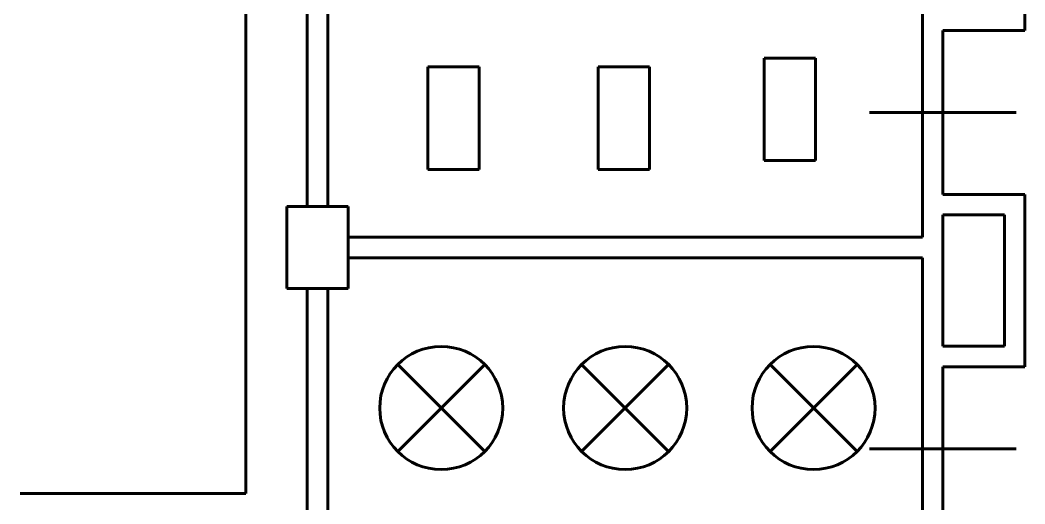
# Model space of a CAD drawing. Extents: x 0 to 297, y 0 to 292.
# Drawn here: x 196.64 to 221.14, y 114.27 to 126.06 of the extents above; entities that cross this region are included whole.
import ezdxf

# ---------------------------------------------------------------- set-up
doc = ezdxf.new("R2010")
doc.units = 0
doc.header["$MEASUREMENT"] = 0
doc.linetypes.add('K5LT_BASIC', pattern=[0])
doc.layers.add('Системный слой', color=7, linetype='Continuous')

# ---------------------------------------------------------------- blocks, each defined once
blk = doc.blocks.new('*U')
at = {"layer": 'Системный слой', "linetype": 'K5LT_BASIC', "lineweight": 60}
for p, q in [((216.035, 125.137), (214.785, 125.137)), ((214.785, 125.137), (214.785, 122.637)), ((216.035, 122.637), (216.035, 125.137)), ((207.832, 124.919), (206.582, 124.919)), ((206.582, 124.919), (206.582, 122.419)), ((207.832, 122.419), (207.832, 124.919)), ((211.988, 124.919), (210.738, 124.919)), ((210.738, 124.919), (210.738, 122.419)), ((211.988, 122.419), (211.988, 124.919)), ((214.785, 122.637), (216.035, 122.637)), ((206.582, 122.419), (207.832, 122.419)), ((210.738, 122.419), (211.988, 122.419)), ((204.642, 121.519), (203.142, 121.519)), ((203.142, 121.519), (203.142, 119.519)), ((204.642, 119.519), (204.642, 121.519)), ((203.142, 119.519), (204.642, 119.519))]:
    blk.add_line(p, q, dxfattribs=at)

msp = doc.modelspace()

# ---------------------------------------------------------------- linework, layer by layer
at = {"layer": 'Системный слой', "linetype": 'K5LT_BASIC', "lineweight": 60}
for p, q in [((202.142, 119.519), (202.142, 174.019)), ((221.142, 125.812), (221.142, 135.269)), ((218.641, 127.769), (218.641, 120.769)), ((203.642, 121.519), (203.642, 127.019)), ((204.142, 127.019), (204.142, 121.519)), ((219.142, 125.812), (221.142, 125.812)), ((219.142, 125.812), (219.142, 121.812)), ((217.356, 123.812), (220.928, 123.812)), ((219.142, 121.812), (221.142, 121.812)), ((221.142, 121.812), (221.142, 117.61)), ((203.142, 121.519), (204.642, 121.519)), ((203.142, 121.519), (203.142, 119.519)), ((203.142, 119.519), (203.142, 121.519)), ((203.142, 121.519), (204.642, 121.519)), ((204.642, 121.519), (203.642, 121.519)), ((204.641, 121.019), (204.642, 121.519)), ((204.642, 121.519), (204.642, 119.519)), ((204.642, 119.519), (204.642, 121.519)), ((204.642, 119.519), (204.642, 121.519)), ((220.642, 121.312), (219.142, 121.312)), ((219.142, 121.312), (219.142, 118.11)), ((220.642, 121.312), (220.642, 118.11)), ((204.641, 120.769), (218.641, 120.769)), ((204.642, 120.769), (204.642, 120.019)), ((204.641, 120.269), (218.641, 120.269)), ((218.641, 120.269), (218.641, 113.269)), ((202.142, 119.519), (202.142, 114.519)), ((204.642, 119.519), (203.142, 119.519)), ((203.142, 119.519), (204.642, 119.519)), ((203.642, 114.019), (203.642, 119.519)), ((204.142, 119.519), (204.142, 114.019)), ((220.642, 118.11), (219.142, 118.11)), ((207.971, 115.545), (205.849, 117.667)), ((207.971, 117.667), (205.849, 115.545)), ((212.455, 115.545), (210.334, 117.667)), ((212.455, 117.667), (210.334, 115.545)), ((217.049, 115.545), (214.928, 117.667)), ((217.049, 117.667), (214.928, 115.545)), ((219.142, 117.61), (221.142, 117.61)), ((219.142, 117.61), (219.142, 113.61)), ((217.356, 115.61), (220.928, 115.61)), ((196.642, 114.519), (202.142, 114.519))]:
    msp.add_line(p, q, dxfattribs=at)
for centre in [(206.91, 116.606), (211.395, 116.606), (215.988, 116.606)]:
    msp.add_circle(centre, 1.5, dxfattribs=at)

# ---------------------------------------------------------------- block references
at = {"layer": 'Системный слой'}
msp.add_blockref('*U', (0, 0), dxfattribs=at)
msp.add_blockref('*U', (0, 0), dxfattribs=at)
msp.add_blockref('*U', (0, 0), dxfattribs=at)
msp.add_blockref('*U', (0, 0), dxfattribs=at)
msp.add_blockref('*U', (0, 0), dxfattribs=at)
msp.add_blockref('*U', (0, 0), dxfattribs=at)
msp.add_blockref('*U', (0, 0), dxfattribs=at)
msp.add_blockref('*U', (0, 0), dxfattribs=at)
msp.add_blockref('*U', (0, 0), dxfattribs=at)
msp.add_blockref('*U', (0, 0), dxfattribs=at)
msp.add_blockref('*U', (0, 0), dxfattribs=at)
msp.add_blockref('*U', (0, 0), dxfattribs=at)
msp.add_blockref('*U', (0, 0), dxfattribs=at)
msp.add_blockref('*U', (0, 0), dxfattribs=at)
msp.add_blockref('*U', (0, 0), dxfattribs=at)
msp.add_blockref('*U', (0, 0), dxfattribs=at)
msp.add_blockref('*U', (0, 0), dxfattribs=at)
msp.add_blockref('*U', (0, 0), dxfattribs=at)
msp.add_blockref('*U', (0, 0), dxfattribs=at)
msp.add_blockref('*U', (0, 0), dxfattribs=at)
msp.add_blockref('*U', (0, 0), dxfattribs=at)
msp.add_blockref('*U', (0, 0), dxfattribs=at)
msp.add_blockref('*U', (0, 0), dxfattribs=at)
msp.add_blockref('*U', (0, 0), dxfattribs=at)
msp.add_blockref('*U', (0, 0), dxfattribs=at)
msp.add_blockref('*U', (0, 0), dxfattribs=at)
msp.add_blockref('*U', (0, 0), dxfattribs=at)
msp.add_blockref('*U', (0, 0), dxfattribs=at)
msp.add_blockref('*U', (0, 0), dxfattribs=at)
msp.add_blockref('*U', (0, 0), dxfattribs=at)
msp.add_blockref('*U', (0, 0), dxfattribs=at)
msp.add_blockref('*U', (0, 0), dxfattribs=at)
msp.add_blockref('*U', (0, 0), dxfattribs=at)
msp.add_blockref('*U', (0, 0), dxfattribs=at)
msp.add_blockref('*U', (0, 0), dxfattribs=at)
msp.add_blockref('*U', (0, 0), dxfattribs=at)
msp.add_blockref('*U', (0, 0), dxfattribs=at)
msp.add_blockref('*U', (0, 0), dxfattribs=at)
msp.add_blockref('*U', (0, 0), dxfattribs=at)
msp.add_blockref('*U', (0, 0), dxfattribs=at)
msp.add_blockref('*U', (0, 0), dxfattribs=at)
msp.add_blockref('*U', (0, 0), dxfattribs=at)
msp.add_blockref('*U', (0, 0), dxfattribs=at)
msp.add_blockref('*U', (0, 0), dxfattribs=at)
msp.add_blockref('*U', (0, 0), dxfattribs=at)
msp.add_blockref('*U', (0, 0), dxfattribs=at)
msp.add_blockref('*U', (0, 0), dxfattribs=at)
msp.add_blockref('*U', (0, 0), dxfattribs=at)
msp.add_blockref('*U', (0, 0), dxfattribs=at)
msp.add_blockref('*U', (0, 0), dxfattribs=at)
msp.add_blockref('*U', (0, 0), dxfattribs=at)
msp.add_blockref('*U', (0, 0), dxfattribs=at)
msp.add_blockref('*U', (0, 0), dxfattribs=at)
msp.add_blockref('*U', (0, 0), dxfattribs=at)
msp.add_blockref('*U', (0, 0), dxfattribs=at)
msp.add_blockref('*U', (0, 0), dxfattribs=at)
msp.add_blockref('*U', (0, 0), dxfattribs=at)
msp.add_blockref('*U', (0, 0), dxfattribs=at)
msp.add_blockref('*U', (0, 0), dxfattribs=at)
msp.add_blockref('*U', (0, 0), dxfattribs=at)
msp.add_blockref('*U', (0, 0), dxfattribs=at)
msp.add_blockref('*U', (0, 0), dxfattribs=at)
msp.add_blockref('*U', (0, 0), dxfattribs=at)
msp.add_blockref('*U', (0, 0), dxfattribs=at)
msp.add_blockref('*U', (0, 0), dxfattribs=at)
msp.add_blockref('*U', (0, 0), dxfattribs=at)
msp.add_blockref('*U', (0, 0), dxfattribs=at)
msp.add_blockref('*U', (0, 0), dxfattribs=at)
msp.add_blockref('*U', (0, 0), dxfattribs=at)
msp.add_blockref('*U', (0, 0), dxfattribs=at)
msp.add_blockref('*U', (0, 0), dxfattribs=at)
msp.add_blockref('*U', (0, 0), dxfattribs=at)
msp.add_blockref('*U', (0, 0), dxfattribs=at)
msp.add_blockref('*U', (0, 0), dxfattribs=at)
msp.add_blockref('*U', (0, 0), dxfattribs=at)
msp.add_blockref('*U', (0, 0), dxfattribs=at)
msp.add_blockref('*U', (0, 0), dxfattribs=at)
msp.add_blockref('*U', (0, 0), dxfattribs=at)
msp.add_blockref('*U', (0, 0), dxfattribs=at)
msp.add_blockref('*U', (0, 0), dxfattribs=at)
msp.add_blockref('*U', (0, 0), dxfattribs=at)
msp.add_blockref('*U', (0, 0), dxfattribs=at)
msp.add_blockref('*U', (0, 0), dxfattribs=at)
msp.add_blockref('*U', (0, 0), dxfattribs=at)
msp.add_blockref('*U', (0, 0), dxfattribs=at)
msp.add_blockref('*U', (0, 0), dxfattribs=at)
msp.add_blockref('*U', (0, 0), dxfattribs=at)
msp.add_blockref('*U', (0, 0), dxfattribs=at)
msp.add_blockref('*U', (0, 0), dxfattribs=at)
msp.add_blockref('*U', (0, 0), dxfattribs=at)
msp.add_blockref('*U', (0, 0), dxfattribs=at)
msp.add_blockref('*U', (0, 0), dxfattribs=at)
msp.add_blockref('*U', (0, 0), dxfattribs=at)
msp.add_blockref('*U', (0, 0), dxfattribs=at)
msp.add_blockref('*U', (0, 0), dxfattribs=at)
msp.add_blockref('*U', (0, 0), dxfattribs=at)
msp.add_blockref('*U', (0, 0), dxfattribs=at)
msp.add_blockref('*U', (0, 0), dxfattribs=at)
msp.add_blockref('*U', (0, 0), dxfattribs=at)
msp.add_blockref('*U', (0, 0), dxfattribs=at)
msp.add_blockref('*U', (0, 0), dxfattribs=at)
msp.add_blockref('*U', (0, 0), dxfattribs=at)
msp.add_blockref('*U', (0, 0), dxfattribs=at)
msp.add_blockref('*U', (0, 0), dxfattribs=at)
msp.add_blockref('*U', (0, 0), dxfattribs=at)
msp.add_blockref('*U', (0, 0), dxfattribs=at)
msp.add_blockref('*U', (0, 0), dxfattribs=at)
msp.add_blockref('*U', (0, 0), dxfattribs=at)
msp.add_blockref('*U', (0, 0), dxfattribs=at)
msp.add_blockref('*U', (0, 0), dxfattribs=at)
msp.add_blockref('*U', (0, 0), dxfattribs=at)
msp.add_blockref('*U', (0, 0), dxfattribs=at)
msp.add_blockref('*U', (0, 0), dxfattribs=at)
msp.add_blockref('*U', (0, 0), dxfattribs=at)
msp.add_blockref('*U', (0, 0), dxfattribs=at)
msp.add_blockref('*U', (0, 0), dxfattribs=at)
msp.add_blockref('*U', (0, 0), dxfattribs=at)
msp.add_blockref('*U', (0, 0), dxfattribs=at)
msp.add_blockref('*U', (0, 0), dxfattribs=at)
msp.add_blockref('*U', (0, 0), dxfattribs=at)
msp.add_blockref('*U', (0, 0), dxfattribs=at)
msp.add_blockref('*U', (0, 0), dxfattribs=at)
msp.add_blockref('*U', (0, 0), dxfattribs=at)
msp.add_blockref('*U', (0, 0), dxfattribs=at)
msp.add_blockref('*U', (0, 0), dxfattribs=at)
msp.add_blockref('*U', (0, 0), dxfattribs=at)
msp.add_blockref('*U', (0, 0), dxfattribs=at)
msp.add_blockref('*U', (0, 0), dxfattribs=at)
msp.add_blockref('*U', (0, 0), dxfattribs=at)
msp.add_blockref('*U', (0, 0), dxfattribs=at)
msp.add_blockref('*U', (0, 0), dxfattribs=at)
msp.add_blockref('*U', (0, 0), dxfattribs=at)
msp.add_blockref('*U', (0, 0), dxfattribs=at)
msp.add_blockref('*U', (0, 0), dxfattribs=at)
msp.add_blockref('*U', (0, 0), dxfattribs=at)
msp.add_blockref('*U', (0, 0), dxfattribs=at)
msp.add_blockref('*U', (0, 0), dxfattribs=at)
msp.add_blockref('*U', (0, 0), dxfattribs=at)
msp.add_blockref('*U', (0, 0), dxfattribs=at)
msp.add_blockref('*U', (0, 0), dxfattribs=at)
msp.add_blockref('*U', (0, 0), dxfattribs=at)
msp.add_blockref('*U', (0, 0), dxfattribs=at)
msp.add_blockref('*U', (0, 0), dxfattribs=at)
msp.add_blockref('*U', (0, 0), dxfattribs=at)
msp.add_blockref('*U', (0, 0), dxfattribs=at)
msp.add_blockref('*U', (0, 0), dxfattribs=at)
msp.add_blockref('*U', (0, 0), dxfattribs=at)
msp.add_blockref('*U', (0, 0), dxfattribs=at)
msp.add_blockref('*U', (0, 0), dxfattribs=at)
msp.add_blockref('*U', (0, 0), dxfattribs=at)
msp.add_blockref('*U', (0, 0), dxfattribs=at)
msp.add_blockref('*U', (0, 0), dxfattribs=at)
msp.add_blockref('*U', (0, 0), dxfattribs=at)
msp.add_blockref('*U', (0, 0), dxfattribs=at)
msp.add_blockref('*U', (0, 0), dxfattribs=at)
msp.add_blockref('*U', (0, 0), dxfattribs=at)
msp.add_blockref('*U', (0, 0), dxfattribs=at)
msp.add_blockref('*U', (0, 0), dxfattribs=at)
msp.add_blockref('*U', (0, 0), dxfattribs=at)
msp.add_blockref('*U', (0, 0), dxfattribs=at)
msp.add_blockref('*U', (0, 0), dxfattribs=at)
msp.add_blockref('*U', (0, 0), dxfattribs=at)
msp.add_blockref('*U', (0, 0), dxfattribs=at)
msp.add_blockref('*U', (0, 0), dxfattribs=at)
msp.add_blockref('*U', (0, 0), dxfattribs=at)
msp.add_blockref('*U', (0, 0), dxfattribs=at)
msp.add_blockref('*U', (0, 0), dxfattribs=at)
msp.add_blockref('*U', (0, 0), dxfattribs=at)
msp.add_blockref('*U', (0, 0), dxfattribs=at)
msp.add_blockref('*U', (0, 0), dxfattribs=at)
msp.add_blockref('*U', (0, 0), dxfattribs=at)
msp.add_blockref('*U', (0, 0), dxfattribs=at)
msp.add_blockref('*U', (0, 0), dxfattribs=at)
msp.add_blockref('*U', (0, 0), dxfattribs=at)
msp.add_blockref('*U', (0, 0), dxfattribs=at)
msp.add_blockref('*U', (0, 0), dxfattribs=at)
msp.add_blockref('*U', (0, 0), dxfattribs=at)
msp.add_blockref('*U', (0, 0), dxfattribs=at)
msp.add_blockref('*U', (0, 0), dxfattribs=at)
msp.add_blockref('*U', (0, 0), dxfattribs=at)
msp.add_blockref('*U', (0, 0), dxfattribs=at)
msp.add_blockref('*U', (0, 0), dxfattribs=at)
msp.add_blockref('*U', (0, 0), dxfattribs=at)
msp.add_blockref('*U', (0, 0), dxfattribs=at)
msp.add_blockref('*U', (0, 0), dxfattribs=at)
msp.add_blockref('*U', (0, 0), dxfattribs=at)
msp.add_blockref('*U', (0, 0), dxfattribs=at)
msp.add_blockref('*U', (0, 0), dxfattribs=at)
msp.add_blockref('*U', (0, 0), dxfattribs=at)
msp.add_blockref('*U', (0, 0), dxfattribs=at)
msp.add_blockref('*U', (0, 0), dxfattribs=at)
msp.add_blockref('*U', (0, 0), dxfattribs=at)
msp.add_blockref('*U', (0, 0), dxfattribs=at)
msp.add_blockref('*U', (0, 0), dxfattribs=at)
msp.add_blockref('*U', (0, 0), dxfattribs=at)
msp.add_blockref('*U', (0, 0), dxfattribs=at)
msp.add_blockref('*U', (0, 0), dxfattribs=at)
msp.add_blockref('*U', (0, 0), dxfattribs=at)
msp.add_blockref('*U', (0, 0), dxfattribs=at)
msp.add_blockref('*U', (0, 0), dxfattribs=at)
msp.add_blockref('*U', (0, 0), dxfattribs=at)
msp.add_blockref('*U', (0, 0), dxfattribs=at)
msp.add_blockref('*U', (0, 0), dxfattribs=at)
msp.add_blockref('*U', (0, 0), dxfattribs=at)
msp.add_blockref('*U', (0, 0), dxfattribs=at)
msp.add_blockref('*U', (0, 0), dxfattribs=at)
msp.add_blockref('*U', (0, 0), dxfattribs=at)
msp.add_blockref('*U', (0, 0), dxfattribs=at)
msp.add_blockref('*U', (0, 0), dxfattribs=at)
msp.add_blockref('*U', (0, 0), dxfattribs=at)
msp.add_blockref('*U', (0, 0), dxfattribs=at)
msp.add_blockref('*U', (0, 0), dxfattribs=at)
msp.add_blockref('*U', (0, 0), dxfattribs=at)
msp.add_blockref('*U', (0, 0), dxfattribs=at)
msp.add_blockref('*U', (0, 0), dxfattribs=at)
msp.add_blockref('*U', (0, 0), dxfattribs=at)
msp.add_blockref('*U', (0, 0), dxfattribs=at)
msp.add_blockref('*U', (0, 0), dxfattribs=at)
msp.add_blockref('*U', (0, 0), dxfattribs=at)
msp.add_blockref('*U', (0, 0), dxfattribs=at)
msp.add_blockref('*U', (0, 0), dxfattribs=at)
msp.add_blockref('*U', (0, 0), dxfattribs=at)
msp.add_blockref('*U', (0, 0), dxfattribs=at)
msp.add_blockref('*U', (0, 0), dxfattribs=at)
msp.add_blockref('*U', (0, 0), dxfattribs=at)
msp.add_blockref('*U', (0, 0), dxfattribs=at)
msp.add_blockref('*U', (0, 0), dxfattribs=at)
msp.add_blockref('*U', (0, 0), dxfattribs=at)
msp.add_blockref('*U', (0, 0), dxfattribs=at)
msp.add_blockref('*U', (0, 0), dxfattribs=at)
msp.add_blockref('*U', (0, 0), dxfattribs=at)
msp.add_blockref('*U', (0, 0), dxfattribs=at)
msp.add_blockref('*U', (0, 0), dxfattribs=at)
msp.add_blockref('*U', (0, 0), dxfattribs=at)
msp.add_blockref('*U', (0, 0), dxfattribs=at)
msp.add_blockref('*U', (0, 0), dxfattribs=at)
msp.add_blockref('*U', (0, 0), dxfattribs=at)
msp.add_blockref('*U', (0, 0), dxfattribs=at)
msp.add_blockref('*U', (0, 0), dxfattribs=at)
msp.add_blockref('*U', (0, 0), dxfattribs=at)
msp.add_blockref('*U', (0, 0), dxfattribs=at)
msp.add_blockref('*U', (0, 0), dxfattribs=at)
msp.add_blockref('*U', (0, 0), dxfattribs=at)
msp.add_blockref('*U', (0, 0), dxfattribs=at)
msp.add_blockref('*U', (0, 0), dxfattribs=at)
msp.add_blockref('*U', (0, 0), dxfattribs=at)
msp.add_blockref('*U', (0, 0), dxfattribs=at)
msp.add_blockref('*U', (0, 0), dxfattribs=at)
msp.add_blockref('*U', (0, 0), dxfattribs=at)
msp.add_blockref('*U', (0, 0), dxfattribs=at)
msp.add_blockref('*U', (0, 0), dxfattribs=at)
msp.add_blockref('*U', (0, 0), dxfattribs=at)
msp.add_blockref('*U', (0, 0), dxfattribs=at)
msp.add_blockref('*U', (0, 0), dxfattribs=at)
msp.add_blockref('*U', (0, 0), dxfattribs=at)
msp.add_blockref('*U', (0, 0), dxfattribs=at)
msp.add_blockref('*U', (0, 0), dxfattribs=at)
msp.add_blockref('*U', (0, 0), dxfattribs=at)
msp.add_blockref('*U', (0, 0), dxfattribs=at)
msp.add_blockref('*U', (0, 0), dxfattribs=at)
msp.add_blockref('*U', (0, 0), dxfattribs=at)
msp.add_blockref('*U', (0, 0), dxfattribs=at)
msp.add_blockref('*U', (0, 0), dxfattribs=at)
msp.add_blockref('*U', (0, 0), dxfattribs=at)
msp.add_blockref('*U', (0, 0), dxfattribs=at)
msp.add_blockref('*U', (0, 0), dxfattribs=at)
msp.add_blockref('*U', (0, 0), dxfattribs=at)
msp.add_blockref('*U', (0, 0), dxfattribs=at)
msp.add_blockref('*U', (0, 0), dxfattribs=at)
msp.add_blockref('*U', (0, 0), dxfattribs=at)
msp.add_blockref('*U', (0, 0), dxfattribs=at)
msp.add_blockref('*U', (0, 0), dxfattribs=at)
msp.add_blockref('*U', (0, 0), dxfattribs=at)
msp.add_blockref('*U', (0, 0), dxfattribs=at)
msp.add_blockref('*U', (0, 0), dxfattribs=at)
msp.add_blockref('*U', (0, 0), dxfattribs=at)
msp.add_blockref('*U', (0, 0), dxfattribs=at)
msp.add_blockref('*U', (0, 0), dxfattribs=at)
msp.add_blockref('*U', (0, 0), dxfattribs=at)
msp.add_blockref('*U', (0, 0), dxfattribs=at)
msp.add_blockref('*U', (0, 0), dxfattribs=at)
msp.add_blockref('*U', (0, 0), dxfattribs=at)
msp.add_blockref('*U', (0, 0), dxfattribs=at)
msp.add_blockref('*U', (0, 0), dxfattribs=at)
msp.add_blockref('*U', (0, 0), dxfattribs=at)
msp.add_blockref('*U', (0, 0), dxfattribs=at)
msp.add_blockref('*U', (0, 0), dxfattribs=at)
msp.add_blockref('*U', (0, 0), dxfattribs=at)
msp.add_blockref('*U', (0, 0), dxfattribs=at)
msp.add_blockref('*U', (0, 0), dxfattribs=at)
msp.add_blockref('*U', (0, 0), dxfattribs=at)
msp.add_blockref('*U', (0, 0), dxfattribs=at)
msp.add_blockref('*U', (0, 0), dxfattribs=at)
msp.add_blockref('*U', (0, 0), dxfattribs=at)
msp.add_blockref('*U', (0, 0), dxfattribs=at)
msp.add_blockref('*U', (0, 0), dxfattribs=at)
msp.add_blockref('*U', (0, 0), dxfattribs=at)
msp.add_blockref('*U', (0, 0), dxfattribs=at)
msp.add_blockref('*U', (0, 0), dxfattribs=at)
msp.add_blockref('*U', (0, 0), dxfattribs=at)
msp.add_blockref('*U', (0, 0), dxfattribs=at)
msp.add_blockref('*U', (0, 0), dxfattribs=at)
msp.add_blockref('*U', (0, 0), dxfattribs=at)
msp.add_blockref('*U', (0, 0), dxfattribs=at)
msp.add_blockref('*U', (0, 0), dxfattribs=at)
msp.add_blockref('*U', (0, 0), dxfattribs=at)
msp.add_blockref('*U', (0, 0), dxfattribs=at)
msp.add_blockref('*U', (0, 0), dxfattribs=at)
msp.add_blockref('*U', (0, 0), dxfattribs=at)
msp.add_blockref('*U', (0, 0), dxfattribs=at)
msp.add_blockref('*U', (0, 0), dxfattribs=at)
msp.add_blockref('*U', (0, 0), dxfattribs=at)
msp.add_blockref('*U', (0, 0), dxfattribs=at)
msp.add_blockref('*U', (0, 0), dxfattribs=at)
msp.add_blockref('*U', (0, 0), dxfattribs=at)
msp.add_blockref('*U', (0, 0), dxfattribs=at)
msp.add_blockref('*U', (0, 0), dxfattribs=at)
msp.add_blockref('*U', (0, 0), dxfattribs=at)
msp.add_blockref('*U', (0, 0), dxfattribs=at)
msp.add_blockref('*U', (0, 0), dxfattribs=at)
msp.add_blockref('*U', (0, 0), dxfattribs=at)
msp.add_blockref('*U', (0, 0), dxfattribs=at)
msp.add_blockref('*U', (0, 0), dxfattribs=at)
msp.add_blockref('*U', (0, 0), dxfattribs=at)
msp.add_blockref('*U', (0, 0), dxfattribs=at)
msp.add_blockref('*U', (0, 0), dxfattribs=at)
msp.add_blockref('*U', (0, 0), dxfattribs=at)
msp.add_blockref('*U', (0, 0), dxfattribs=at)
msp.add_blockref('*U', (0, 0), dxfattribs=at)
msp.add_blockref('*U', (0, 0), dxfattribs=at)
msp.add_blockref('*U', (0, 0), dxfattribs=at)
msp.add_blockref('*U', (0, 0), dxfattribs=at)
msp.add_blockref('*U', (0, 0), dxfattribs=at)
msp.add_blockref('*U', (0, 0), dxfattribs=at)
msp.add_blockref('*U', (0, 0), dxfattribs=at)
msp.add_blockref('*U', (0, 0), dxfattribs=at)
msp.add_blockref('*U', (0, 0), dxfattribs=at)
msp.add_blockref('*U', (0, 0), dxfattribs=at)
msp.add_blockref('*U', (0, 0), dxfattribs=at)
msp.add_blockref('*U', (0, 0), dxfattribs=at)
msp.add_blockref('*U', (0, 0), dxfattribs=at)
msp.add_blockref('*U', (0, 0), dxfattribs=at)
msp.add_blockref('*U', (0, 0), dxfattribs=at)
msp.add_blockref('*U', (0, 0), dxfattribs=at)
msp.add_blockref('*U', (0, 0), dxfattribs=at)
msp.add_blockref('*U', (0, 0), dxfattribs=at)
msp.add_blockref('*U', (0, 0), dxfattribs=at)
msp.add_blockref('*U', (0, 0), dxfattribs=at)
msp.add_blockref('*U', (0, 0), dxfattribs=at)
msp.add_blockref('*U', (0, 0), dxfattribs=at)
msp.add_blockref('*U', (0, 0), dxfattribs=at)
msp.add_blockref('*U', (0, 0), dxfattribs=at)
msp.add_blockref('*U', (0, 0), dxfattribs=at)
msp.add_blockref('*U', (0, 0), dxfattribs=at)
msp.add_blockref('*U', (0, 0), dxfattribs=at)
msp.add_blockref('*U', (0, 0), dxfattribs=at)
msp.add_blockref('*U', (0, 0), dxfattribs=at)
msp.add_blockref('*U', (0, 0), dxfattribs=at)
msp.add_blockref('*U', (0, 0), dxfattribs=at)
msp.add_blockref('*U', (0, 0), dxfattribs=at)
msp.add_blockref('*U', (0, 0), dxfattribs=at)
msp.add_blockref('*U', (0, 0), dxfattribs=at)
msp.add_blockref('*U', (0, 0), dxfattribs=at)
msp.add_blockref('*U', (0, 0), dxfattribs=at)

doc.saveas('drawing.dxf')
